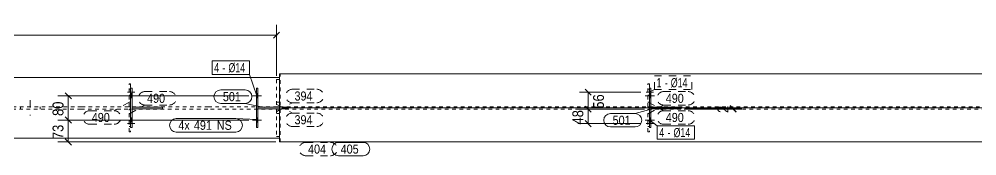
# Model space of a CAD drawing. Header units: millimetres. Extents: x 2 to 1174, y 1 to 825.
# Drawn here: x 625.7 to 889.7, y 582.2 to 619.8 of the extents above; entities that cross this region are included whole.
import ezdxf

# ---------------------------------------------------------------- set-up
doc = ezdxf.new("R2010")
doc.units = ezdxf.units.MM
for name, pattern in [('XKITLINE00', [0]), ('XKITLINE01', [4, 1, -1, 1, -1]), ('XKITLINE02', [4, 2, -2])]:
    doc.linetypes.add(name, pattern=pattern)
for name, color, linetype, lineweight in [('Bolt', 3, 'Continuous', 0), ('BoltMark', 7, 'Continuous', 0), ('Dimensions', 7, 'Continuous', 0), ('Part', 2, 'Continuous', 0), ('PartMark', 7, 'Continuous', 0)]:
    doc.layers.add(name, color=color, linetype=linetype, lineweight=lineweight)
doc.styles.add('ARIAL', font='ARIAL.TTF')
doc.styles.add('ARIAL_NARROW', font='ARIALN.TTF')

# ---------------------------------------------------------------- blocks, each defined once
blk = doc.blocks.new('*A108')
at = {"layer": 'Bolt', "color": 3, "linetype": 'XKITLINE02', "lineweight": 0}
for p, q in [((384.83, 597.48), (384.83, 593.31)), ((405.66, 597.48), (405.66, 593.31)), ((607.89, 597.48), (607.89, 593.31)), ((628.73, 597.48), (628.73, 593.31)), ((382.12, 595.73), (382.12, 595.06)), ((387.54, 595.73), (387.54, 595.06)), ((402.95, 595.73), (402.95, 595.06)), ((408.37, 595.73), (408.37, 595.06)), ((605.19, 595.73), (605.19, 595.06)), ((610.6, 595.73), (610.6, 595.06)), ((626.02, 595.73), (626.02, 595.06)), ((631.44, 595.73), (631.44, 595.06))]:
    blk.add_line(p, q, dxfattribs=at)
blk = doc.blocks.new('*A109')
at = {"layer": 'Part', "color": 2, "linetype": 'XKITLINE00', "lineweight": 0}
for p, q in [((642.73, 603.73), (593.89, 603.73)), ((677.66, 603.73), (642.83, 603.73)), ((697.47, 603.73), (677.76, 603.73)), ((697.47, 603.73), (697.47, 595.6)), ((697.47, 587.06), (697.47, 595.18)), ((642.73, 587.06), (593.89, 587.06)), ((677.66, 587.06), (642.83, 587.06)), ((697.47, 587.06), (677.76, 587.06))]:
    blk.add_line(p, q, dxfattribs=at)
at = {"layer": 'Part', "color": 7, "linetype": 'XKITLINE01', "lineweight": 0}
for p, q in [((593.89, 595.73), (642.73, 595.73)), ((642.73, 595.06), (593.89, 595.06)), ((642.83, 595.73), (677.66, 595.73)), ((677.66, 595.06), (642.83, 595.06)), ((677.76, 595.73), (697.47, 595.73)), ((697.47, 595.06), (677.76, 595.06)), ((697.47, 595.6), (697.47, 595.18))]:
    blk.add_line(p, q, dxfattribs=at)
blk = doc.blocks.new('*A110')
at = {"layer": 'Part', "color": 2, "linetype": 'XKITLINE00', "lineweight": 0}
for p, q in [((799.41, 589.98), (799.41, 600.81)), ((799.41, 600.81), (799.83, 600.81)), ((799.83, 600.81), (799.83, 589.98)), ((799.83, 589.98), (799.41, 589.98))]:
    blk.add_line(p, q, dxfattribs=at)
blk = doc.blocks.new('*A140')
at = {"layer": 'Part', "color": 7, "linetype": 'XKITLINE01', "lineweight": 0}
for p, q in [((655.99, 588.81), (655.99, 595.06)), ((655.99, 595.06), (656.41, 595.06)), ((656.41, 595.06), (656.41, 588.81)), ((655.99, 593.81), (656.41, 593.81)), ((656.41, 588.81), (655.99, 588.81))]:
    blk.add_line(p, q, dxfattribs=at)
blk = doc.blocks.new('*A141')
at = {"layer": 'Part', "color": 7, "linetype": 'XKITLINE01', "lineweight": 0}
for p, q in [((655.99, 595.73), (655.99, 601.98)), ((655.99, 601.98), (656.41, 601.98)), ((656.41, 601.98), (656.41, 595.73)), ((655.99, 596.98), (656.41, 596.98)), ((656.41, 595.73), (655.99, 595.73))]:
    blk.add_line(p, q, dxfattribs=at)
blk = doc.blocks.new('*A142')
at = {"layer": 'Part', "color": 2, "linetype": 'XKITLINE00', "lineweight": 0}
for p, q in [((656.83, 595.6), (665.16, 595.6)), ((665.16, 595.18), (656.83, 595.18)), ((665.16, 595.18), (665.16, 595.6))]:
    blk.add_line(p, q, dxfattribs=at)
at = {"layer": 'Part', "color": 7, "linetype": 'XKITLINE01', "lineweight": 0}
blk.add_line((656.83, 595.18), (656.83, 595.6), dxfattribs=at)
blk.add_line((656.83, 595.18), (656.83, 595.6), dxfattribs=at)
blk = doc.blocks.new('*A143')
at = {"layer": 'Part', "color": 2, "linetype": 'XKITLINE00', "lineweight": 0}
for p, q in [((656.41, 589.98), (656.41, 600.81)), ((656.41, 600.81), (656.83, 600.81)), ((656.83, 600.81), (656.83, 589.98)), ((656.83, 589.98), (656.41, 589.98))]:
    blk.add_line(p, q, dxfattribs=at)
blk = doc.blocks.new('*A150')
at = {"layer": 'Part', "color": 7, "linetype": 'XKITLINE01', "lineweight": 0}
for p, q in [((697.47, 595.73), (697.47, 595.73)), ((697.47, 595.73), (1030.05, 595.73)), ((697.47, 595.06), (697.47, 595.73)), ((697.47, 595.06), (697.47, 595.73)), ((1030.05, 595.06), (697.47, 595.06)), ((1020.63, 595.06), (1020.63, 595.73)), ((1030.05, 595.73), (1030.05, 595.06))]:
    blk.add_line(p, q, dxfattribs=at)
blk = doc.blocks.new('*A151')
at = {"layer": 'Part', "color": 7, "linetype": 'XKITLINE01', "lineweight": 0}
for p, q in [((696.64, 595.06), (696.64, 587.56)), ((697.47, 595.06), (696.64, 595.06)), ((697.47, 587.56), (697.47, 595.06)), ((697.47, 593.81), (696.64, 593.81)), ((696.64, 587.56), (697.47, 587.56))]:
    blk.add_line(p, q, dxfattribs=at)
blk = doc.blocks.new('*A152')
at = {"layer": 'Part', "color": 7, "linetype": 'XKITLINE01', "lineweight": 0}
for p, q in [((696.64, 603.23), (696.64, 595.73)), ((697.47, 603.23), (696.64, 603.23)), ((697.47, 595.73), (697.47, 603.23)), ((697.47, 596.98), (696.64, 596.98)), ((696.64, 595.73), (697.47, 595.73))]:
    blk.add_line(p, q, dxfattribs=at)
blk = doc.blocks.new('*A153')
at = {"layer": 'Part', "color": 7, "linetype": 'XKITLINE01', "lineweight": 0}
for p, q in [((1020.63, 604.77), (697.47, 604.77)), ((697.47, 604.77), (697.47, 586.02)), ((697.62, 586.02), (697.62, 604.77)), ((1020.48, 586.02), (1020.48, 604.77)), ((1020.63, 604.77), (1020.63, 586.02)), ((697.47, 586.02), (1020.63, 586.02))]:
    blk.add_line(p, q, dxfattribs=at)
blk = doc.blocks.new('*A154')
at = {"layer": 'Part', "color": 2, "linetype": 'XKITLINE00', "lineweight": 0}
for p, q in [((1030.05, 604.77), (697.47, 604.77)), ((697.47, 604.77), (697.47, 595.6)), ((1030.05, 604.77), (1030.05, 595.81)), ((697.47, 586.02), (697.47, 595.18)), ((1030.05, 586.02), (1030.05, 594.98)), ((1030.05, 586.02), (697.47, 586.02))]:
    blk.add_line(p, q, dxfattribs=at)
at = {"layer": 'Part', "color": 7, "linetype": 'XKITLINE01', "lineweight": 0}
for p, q in [((697.47, 595.6), (697.47, 595.18)), ((1030.05, 595.81), (1030.05, 594.98))]:
    blk.add_line(p, q, dxfattribs=at)
blk = doc.blocks.new('*A186')
at = {"layer": 'Bolt'}
for points in [[(691.08, 599.31), (691.49, 599.31), (691.49, 598.14), (691.08, 598.14)], [(691.08, 599.31), (691.49, 599.31), (691.49, 598.14), (691.08, 598.14)], [(691.08, 592.64), (691.49, 592.64), (691.49, 591.48), (691.08, 591.48)], [(691.08, 592.64), (691.49, 592.64), (691.49, 591.48), (691.08, 591.48)]]:
    blk.add_hatch(color=3, dxfattribs=at).paths.add_polyline_path(points, flags=17)
at = {"layer": 'Bolt', "color": 3, "linetype": 'XKITLINE00', "lineweight": 0}
for p, q in [((692.46, 598.73), (689.96, 598.73)), ((692.46, 598.73), (689.96, 598.73)), ((691.49, 599.31), (691.08, 599.31)), ((691.49, 599.31), (691.08, 599.31)), ((691.49, 598.14), (691.08, 598.14)), ((691.49, 598.14), (691.08, 598.14)), ((692.46, 592.06), (689.96, 592.06)), ((692.46, 592.06), (689.96, 592.06)), ((691.49, 592.64), (691.08, 592.64)), ((691.49, 592.64), (691.08, 592.64)), ((691.49, 591.48), (691.08, 591.48)), ((691.49, 591.48), (691.08, 591.48))]:
    blk.add_line(p, q, dxfattribs=at)
blk = doc.blocks.new('*A187')
at = {"layer": 'Bolt', "color": 3, "linetype": 'XKITLINE02', "lineweight": 0}
for p, q in [((799.41, 591.88), (798.99, 591.88)), ((800.54, 591.06), (798.04, 591.06)), ((799.41, 590.24), (798.99, 590.24))]:
    blk.add_line(p, q, dxfattribs=at)
blk = doc.blocks.new('*A188')
at = {"layer": 'Bolt', "color": 3, "linetype": 'XKITLINE02', "lineweight": 0}
for p, q in [((800.54, 599.73), (798.04, 599.73)), ((799.41, 600.54), (798.99, 600.54)), ((799.41, 598.91), (798.99, 598.91))]:
    blk.add_line(p, q, dxfattribs=at)
blk = doc.blocks.new('*A189')
at = {"layer": 'Bolt'}
for points in [[(799.41, 599.31), (799.83, 599.31), (799.83, 598.14), (799.41, 598.14)], [(799.41, 599.31), (799.83, 599.31), (799.83, 598.14), (799.41, 598.14)], [(799.41, 592.64), (799.83, 592.64), (799.83, 591.48), (799.41, 591.48)], [(799.41, 592.64), (799.83, 592.64), (799.83, 591.48), (799.41, 591.48)]]:
    blk.add_hatch(color=3, dxfattribs=at).paths.add_polyline_path(points, flags=17)
at = {"layer": 'Bolt', "color": 3, "linetype": 'XKITLINE00', "lineweight": 0}
for p, q in [((800.79, 598.73), (798.29, 598.73)), ((800.79, 598.73), (798.29, 598.73)), ((799.83, 599.31), (799.41, 599.31)), ((799.83, 599.31), (799.41, 599.31)), ((799.83, 598.14), (799.41, 598.14)), ((799.83, 598.14), (799.41, 598.14)), ((800.79, 592.06), (798.29, 592.06)), ((800.79, 592.06), (798.29, 592.06)), ((799.83, 592.64), (799.41, 592.64)), ((799.83, 592.64), (799.41, 592.64)), ((799.83, 591.48), (799.41, 591.48)), ((799.83, 591.48), (799.41, 591.48))]:
    blk.add_line(p, q, dxfattribs=at)
blk = doc.blocks.new('*A194')
at = {"layer": 'Bolt', "color": 3, "linetype": 'XKITLINE02', "lineweight": 0}
for p, q in [((656.41, 591.88), (655.99, 591.88)), ((657.54, 591.06), (655.04, 591.06)), ((656.41, 590.24), (655.99, 590.24))]:
    blk.add_line(p, q, dxfattribs=at)
blk = doc.blocks.new('*A195')
at = {"layer": 'Bolt', "color": 3, "linetype": 'XKITLINE02', "lineweight": 0}
for p, q in [((657.54, 599.73), (655.04, 599.73)), ((656.41, 600.54), (655.99, 600.54)), ((656.41, 598.91), (655.99, 598.91))]:
    blk.add_line(p, q, dxfattribs=at)
blk = doc.blocks.new('*A196')
at = {"layer": 'Bolt'}
for points in [[(656.41, 599.31), (656.83, 599.31), (656.83, 598.14), (656.41, 598.14)], [(656.41, 599.31), (656.83, 599.31), (656.83, 598.14), (656.41, 598.14)], [(656.41, 592.64), (656.83, 592.64), (656.83, 591.48), (656.41, 591.48)], [(656.41, 592.64), (656.83, 592.64), (656.83, 591.48), (656.41, 591.48)]]:
    blk.add_hatch(color=3, dxfattribs=at).paths.add_polyline_path(points, flags=17)
at = {"layer": 'Bolt', "color": 3, "linetype": 'XKITLINE00', "lineweight": 0}
for p, q in [((657.79, 598.73), (655.29, 598.73)), ((657.79, 598.73), (655.29, 598.73)), ((656.83, 599.31), (656.41, 599.31)), ((656.83, 599.31), (656.41, 599.31)), ((656.83, 598.14), (656.41, 598.14)), ((656.83, 598.14), (656.41, 598.14)), ((657.79, 592.06), (655.29, 592.06)), ((657.79, 592.06), (655.29, 592.06)), ((656.83, 592.64), (656.41, 592.64)), ((656.83, 592.64), (656.41, 592.64)), ((656.83, 591.48), (656.41, 591.48)), ((656.83, 591.48), (656.41, 591.48))]:
    blk.add_line(p, q, dxfattribs=at)
blk = doc.blocks.new('*A200')
at = {"layer": 'Part', "color": 2, "linetype": 'XKITLINE00', "lineweight": 0}
for p, q in [((691.49, 595.6), (699.83, 595.6)), ((699.83, 595.18), (691.49, 595.18)), ((699.83, 595.18), (699.83, 595.6))]:
    blk.add_line(p, q, dxfattribs=at)
at = {"layer": 'Part', "color": 7, "linetype": 'XKITLINE01', "lineweight": 0}
blk.add_line((691.49, 595.18), (691.49, 595.6), dxfattribs=at)
blk.add_line((691.49, 595.18), (691.49, 595.6), dxfattribs=at)
blk = doc.blocks.new('*A201')
at = {"layer": 'Part', "color": 2, "linetype": 'XKITLINE00', "lineweight": 0}
for p, q in [((691.08, 589.98), (691.08, 600.81)), ((691.08, 600.81), (691.49, 600.81)), ((691.49, 600.81), (691.49, 589.98)), ((691.49, 589.98), (691.08, 589.98))]:
    blk.add_line(p, q, dxfattribs=at)
blk = doc.blocks.new('*A202')
at = {"layer": 'Part', "color": 7, "linetype": 'XKITLINE01', "lineweight": 0}
for p, q in [((798.99, 588.81), (798.99, 595.06)), ((798.99, 595.06), (799.41, 595.06)), ((799.41, 595.06), (799.41, 588.81)), ((798.99, 593.81), (799.41, 593.81)), ((799.41, 588.81), (798.99, 588.81))]:
    blk.add_line(p, q, dxfattribs=at)
blk = doc.blocks.new('*A203')
at = {"layer": 'Part', "color": 7, "linetype": 'XKITLINE01', "lineweight": 0}
for p, q in [((798.99, 595.73), (798.99, 601.98)), ((798.99, 601.98), (799.41, 601.98)), ((799.41, 601.98), (799.41, 595.73)), ((798.99, 596.98), (799.41, 596.98)), ((799.41, 595.73), (798.99, 595.73))]:
    blk.add_line(p, q, dxfattribs=at)
blk = doc.blocks.new('*A204')
at = {"layer": 'Part', "color": 2, "linetype": 'XKITLINE00', "lineweight": 0}
for p, q in [((799.83, 595.6), (808.16, 595.6)), ((808.16, 595.18), (799.83, 595.18)), ((808.16, 595.18), (808.16, 595.6))]:
    blk.add_line(p, q, dxfattribs=at)
at = {"layer": 'Part', "color": 7, "linetype": 'XKITLINE01', "lineweight": 0}
blk.add_line((799.83, 595.18), (799.83, 595.6), dxfattribs=at)
blk.add_line((799.83, 595.18), (799.83, 595.6), dxfattribs=at)
blk = doc.blocks.new('*A411')
at = {"layer": 'Dimensions', "color": 7, "linetype": 'XKITLINE00', "lineweight": 0}
for p, q in [((322.73, 604.23), (322.73, 618.24)), ((696.64, 604.23), (696.64, 618.24)), ((323.58, 616.24), (321.88, 614.54)), ((322.73, 615.39), (696.64, 615.39)), ((697.49, 616.24), (695.79, 614.54))]:
    blk.add_line(p, q, dxfattribs=at)
at = {"layer": 'Dimensions', "color": 3}
for p in [(322.73, 615.39), (696.64, 615.39)]:
    blk.add_point(p, dxfattribs=at)
at = {"layer": 'Dimensions', "color": 3, "style": 'ARIAL', "width": 0.85}
blk.add_text('10101', height=3, dxfattribs=at).set_placement((504.12, 616.74))
blk = doc.blocks.new('*A433')
at = {"layer": 'Dimensions', "color": 7, "linetype": 'XKITLINE00', "lineweight": 0}
for p, q in [((698.47, 595.39), (1049.39, 595.39)), ((1031.05, 595.06), (1049.39, 595.06)), ((1045.69, 596.24), (1047.38, 594.54)), ((1045.69, 595.91), (1047.38, 594.21)), ((1046.54, 595.06), (1046.54, 595.39))]:
    blk.add_line(p, q, dxfattribs=at)
at = {"layer": 'Dimensions', "color": 3}
for p in [(1046.54, 595.39), (1046.54, 595.06)]:
    blk.add_point(p, dxfattribs=at)
at = {"layer": 'Dimensions', "color": 3, "style": 'ARIAL', "width": 0.85}
blk.add_text('4', height=3, rotation=90.0002, dxfattribs=at).set_placement((1050.89, 594.11))
blk = doc.blocks.new('*A434')
at = {"layer": 'Dimensions', "color": 7, "linetype": 'XKITLINE00', "lineweight": 0}
for p, q in [((809.16, 595.18), (824.94, 595.18)), ((809.16, 595.06), (824.94, 595.06)), ((821.69, 596.03), (823.38, 594.34)), ((821.69, 595.91), (823.38, 594.21)), ((822.54, 595.06), (822.54, 595.18))]:
    blk.add_line(p, q, dxfattribs=at)
at = {"layer": 'Dimensions', "color": 3}
for p in [(822.54, 595.18), (822.54, 595.06)]:
    blk.add_point(p, dxfattribs=at)
at = {"layer": 'Dimensions', "color": 3, "style": 'ARIAL', "width": 0.85}
blk.add_text('2', height=3, rotation=90.0002, dxfattribs=at).set_placement((821.19, 594.01))
blk = doc.blocks.new('*A438')
at = {"layer": 'BoltMark', "color": 7, "linetype": 'XKITLINE00', "lineweight": 0}
for p, q in [((799.54, 592.06), (801.54, 590.45)), ((801.54, 590.45), (811.84, 590.45)), ((801.54, 586.75), (801.54, 590.45)), ((811.84, 586.75), (811.84, 590.45)), ((801.54, 586.75), (811.84, 586.75))]:
    blk.add_line(p, q, dxfattribs=at)
at = {"layer": 'BoltMark', "color": 3, "style": 'ARIAL_NARROW', "width": 0.85}
for s, p in [('4', (802.14, 587.35)), ('Ø14', (806.07, 587.35)), ('-', (804.41, 587.35))]:
    blk.add_text(s, height=2.5, dxfattribs=at).set_placement(p)
blk = doc.blocks.new('*A439')
at = {"layer": 'BoltMark', "color": 7, "linetype": 'XKITLINE02', "lineweight": 0}
for p, q in [((800.79, 604.17), (811.08, 604.17)), ((800.79, 600.47), (800.79, 604.17)), ((811.08, 600.47), (811.08, 604.17)), ((799.29, 599.73), (800.79, 600.47)), ((800.79, 600.47), (811.08, 600.47))]:
    blk.add_line(p, q, dxfattribs=at)
at = {"layer": 'BoltMark', "color": 3, "style": 'ARIAL_NARROW', "width": 0.85}
for s, p in [('1', (801.39, 601.07)), ('-', (803.66, 601.07)), ('Ø14', (805.31, 601.07))]:
    blk.add_text(s, height=2.5, dxfattribs=at).set_placement(p)
blk = doc.blocks.new('*A440')
at = {"layer": 'BoltMark', "color": 7, "linetype": 'XKITLINE00', "lineweight": 0}
for p, q in [((678.84, 608.3), (689.14, 608.3)), ((678.84, 604.6), (678.84, 608.3)), ((689.14, 604.6), (689.14, 608.3)), ((678.84, 604.6), (689.14, 604.6)), ((691.21, 598.73), (689.14, 604.6))]:
    blk.add_line(p, q, dxfattribs=at)
at = {"layer": 'BoltMark', "color": 3, "style": 'ARIAL_NARROW', "width": 0.85}
for s, p in [('4', (679.44, 605.2)), ('Ø14', (683.37, 605.2)), ('-', (681.71, 605.2))]:
    blk.add_text(s, height=2.5, dxfattribs=at).set_placement(p)
blk = doc.blocks.new('*A443')
at = {"layer": 'PartMark', "color": 7, "linetype": 'XKITLINE00', "lineweight": 0}
for p, q in [((713.72, 585.92), (720.49, 585.92)), ((713.72, 582.22), (720.49, 582.22))]:
    blk.add_line(p, q, dxfattribs=at)
for centre, start, end in [((713.72, 584.07), 90, 270), ((720.49, 584.07), 270, 90)]:
    blk.add_arc(centre, 1.85, start, end, dxfattribs=at)
at = {"layer": 'PartMark', "color": 3, "style": 'ARIAL', "width": 0.85}
blk.add_text('405', height=2.5, dxfattribs=at).set_placement((714.32, 582.82))
blk = doc.blocks.new('*A444')
at = {"layer": 'PartMark', "color": 7, "linetype": 'XKITLINE02', "lineweight": 0}
for p, q in [((704.72, 585.92), (711.49, 585.92)), ((704.72, 582.22), (711.49, 582.22))]:
    blk.add_line(p, q, dxfattribs=at)
for centre, start, end in [((704.72, 584.07), 90, 270), ((711.49, 584.07), 270, 90)]:
    blk.add_arc(centre, 1.85, start, end, dxfattribs=at)
at = {"layer": 'PartMark', "color": 3, "style": 'ARIAL', "width": 0.85}
blk.add_text('404', height=2.5, dxfattribs=at).set_placement((705.32, 582.82))
blk = doc.blocks.new('*A445')
at = {"layer": 'PartMark', "color": 7, "linetype": 'XKITLINE02', "lineweight": 0}
for p, q in [((696.74, 596.37), (700.99, 593.98)), ((700.99, 593.98), (707.75, 593.98)), ((700.99, 590.28), (707.75, 590.28))]:
    blk.add_line(p, q, dxfattribs=at)
for centre, start, end in [((700.99, 592.13), 90, 270), ((707.75, 592.13), 270, 90)]:
    blk.add_arc(centre, 1.85, start, end, dxfattribs=at)
at = {"layer": 'PartMark', "color": 3, "style": 'ARIAL', "width": 0.85}
blk.add_text('394', height=2.5, dxfattribs=at).set_placement((701.59, 590.88))
blk = doc.blocks.new('*A446')
at = {"layer": 'PartMark', "color": 7, "linetype": 'XKITLINE02', "lineweight": 0}
for p, q in [((700.99, 600.51), (707.75, 600.51)), ((696.74, 594.41), (700.99, 596.81)), ((700.99, 596.81), (707.75, 596.81))]:
    blk.add_line(p, q, dxfattribs=at)
for centre, start, end in [((700.99, 598.66), 90, 270), ((707.75, 598.66), 270, 90)]:
    blk.add_arc(centre, 1.85, start, end, dxfattribs=at)
at = {"layer": 'PartMark', "color": 3, "style": 'ARIAL', "width": 0.85}
blk.add_text('394', height=2.5, dxfattribs=at).set_placement((701.59, 597.41))
blk = doc.blocks.new('*A453')
at = {"layer": 'PartMark', "color": 7, "linetype": 'XKITLINE02', "lineweight": 0}
for p, q in [((656.1, 597), (651.86, 594.61)), ((645.1, 594.61), (651.86, 594.61)), ((645.1, 590.91), (651.86, 590.91))]:
    blk.add_line(p, q, dxfattribs=at)
for centre, start, end in [((645.1, 592.76), 90, 270), ((651.86, 592.76), 270, 90)]:
    blk.add_arc(centre, 1.85, start, end, dxfattribs=at)
at = {"layer": 'PartMark', "color": 3, "style": 'ARIAL', "width": 0.85}
blk.add_text('490', height=2.5, dxfattribs=at).set_placement((645.7, 591.51))
blk = doc.blocks.new('*A454')
at = {"layer": 'PartMark', "color": 7, "linetype": 'XKITLINE02', "lineweight": 0}
for p, q in [((660.34, 599.88), (667.11, 599.88)), ((656.1, 593.78), (660.34, 596.18)), ((660.34, 596.18), (667.11, 596.18))]:
    blk.add_line(p, q, dxfattribs=at)
for centre, start, end in [((660.34, 598.03), 90, 270), ((667.11, 598.03), 270, 90)]:
    blk.add_arc(centre, 1.85, start, end, dxfattribs=at)
at = {"layer": 'PartMark', "color": 3, "style": 'ARIAL', "width": 0.85}
blk.add_text('490', height=2.5, dxfattribs=at).set_placement((660.94, 596.78))
blk = doc.blocks.new('*A459')
at = {"layer": 'PartMark', "color": 7, "linetype": 'XKITLINE00', "lineweight": 0}
for p, q in [((801.52, 595.49), (795.46, 593.84)), ((788.69, 593.84), (795.46, 593.84)), ((788.69, 590.14), (795.46, 590.14))]:
    blk.add_line(p, q, dxfattribs=at)
for centre, start, end in [((788.69, 591.99), 90, 270), ((795.46, 591.99), 270, 90)]:
    blk.add_arc(centre, 1.85, start, end, dxfattribs=at)
at = {"layer": 'PartMark', "color": 3, "style": 'ARIAL', "width": 0.85}
blk.add_text('501', height=2.5, dxfattribs=at).set_placement((789.29, 590.74))
blk = doc.blocks.new('*A460')
at = {"layer": 'PartMark', "color": 7, "linetype": 'XKITLINE02', "lineweight": 0}
for p, q in [((799.1, 597), (803.34, 594.61)), ((803.34, 594.61), (810.11, 594.61)), ((803.34, 590.91), (810.11, 590.91))]:
    blk.add_line(p, q, dxfattribs=at)
for centre, start, end in [((803.34, 592.76), 90, 270), ((810.11, 592.76), 270, 90)]:
    blk.add_arc(centre, 1.85, start, end, dxfattribs=at)
at = {"layer": 'PartMark', "color": 3, "style": 'ARIAL', "width": 0.85}
blk.add_text('490', height=2.5, dxfattribs=at).set_placement((803.94, 591.51))
blk = doc.blocks.new('*A461')
at = {"layer": 'PartMark', "color": 7, "linetype": 'XKITLINE02', "lineweight": 0}
for p, q in [((803.34, 599.88), (810.11, 599.88)), ((799.1, 593.78), (803.34, 596.18)), ((803.34, 596.18), (810.11, 596.18))]:
    blk.add_line(p, q, dxfattribs=at)
for centre, start, end in [((803.34, 598.03), 90, 270), ((810.11, 598.03), 270, 90)]:
    blk.add_arc(centre, 1.85, start, end, dxfattribs=at)
at = {"layer": 'PartMark', "color": 3, "style": 'ARIAL', "width": 0.85}
blk.add_text('490', height=2.5, dxfattribs=at).set_placement((803.94, 596.78))
blk = doc.blocks.new('*A462')
at = {"layer": 'PartMark', "color": 7, "linetype": 'XKITLINE00', "lineweight": 0}
for p, q in [((681.23, 600.34), (687.99, 600.34)), ((681.23, 596.64), (687.99, 596.64)), ((693.19, 595.49), (687.99, 596.64))]:
    blk.add_line(p, q, dxfattribs=at)
for centre, start, end in [((681.23, 598.49), 90, 270), ((687.99, 598.49), 270, 90)]:
    blk.add_arc(centre, 1.85, start, end, dxfattribs=at)
at = {"layer": 'PartMark', "color": 3, "style": 'ARIAL', "width": 0.85}
blk.add_text('501', height=2.5, dxfattribs=at).set_placement((681.83, 597.24))
blk = doc.blocks.new('*A463')
at = {"layer": 'PartMark', "color": 7, "linetype": 'XKITLINE00', "lineweight": 0}
for p, q in [((668.97, 592.46), (685.39, 592.46)), ((691.19, 592.17), (685.39, 592.46)), ((668.97, 588.76), (685.39, 588.76))]:
    blk.add_line(p, q, dxfattribs=at)
for centre, start, end in [((668.97, 590.61), 90, 270), ((685.39, 590.61), 270, 90)]:
    blk.add_arc(centre, 1.85, start, end, dxfattribs=at)
at = {"layer": 'PartMark', "color": 3, "style": 'ARIAL', "width": 0.85}
for s, p in [('4x', (669.57, 589.36)), ('491', (673.85, 589.36)), ('NS', (680.16, 589.36))]:
    blk.add_text(s, height=2.5, dxfattribs=at).set_placement(p)
blk = doc.blocks.new('*A464')
at = {"layer": 'Dimensions', "color": 7, "linetype": 'XKITLINE00', "lineweight": 0}
for p, q in [((688.96, 592.06), (636.38, 592.06)), ((638.39, 592.91), (640.08, 591.21)), ((639.23, 586.02), (639.23, 592.06)), ((638.39, 586.87), (640.08, 585.17)), ((696.47, 586.02), (636.38, 586.02))]:
    blk.add_line(p, q, dxfattribs=at)
at = {"layer": 'Dimensions', "color": 3}
for p in [(639.23, 592.06), (639.23, 586.02)]:
    blk.add_point(p, dxfattribs=at)
at = {"layer": 'Dimensions', "color": 3, "style": 'ARIAL', "width": 0.85}
blk.add_text('73', height=3, rotation=90.0002, dxfattribs=at).set_placement((637.88, 586.81))
blk = doc.blocks.new('*A465')
at = {"layer": 'Dimensions', "color": 7, "linetype": 'XKITLINE00', "lineweight": 0}
for p, q in [((638.39, 599.57), (640.08, 597.88)), ((688.96, 598.73), (636.38, 598.73)), ((639.23, 592.06), (639.23, 598.73)), ((688.96, 592.06), (636.38, 592.06)), ((638.39, 592.91), (640.08, 591.21))]:
    blk.add_line(p, q, dxfattribs=at)
at = {"layer": 'Dimensions', "color": 3}
for p in [(639.23, 598.73), (639.23, 592.06)]:
    blk.add_point(p, dxfattribs=at)
at = {"layer": 'Dimensions', "color": 3, "style": 'ARIAL', "width": 0.85}
blk.add_text('80', height=3, rotation=90.0002, dxfattribs=at).set_placement((637.88, 593.17))
blk = doc.blocks.new('*A466')
at = {"layer": 'Dimensions', "color": 7, "linetype": 'XKITLINE00', "lineweight": 0}
for p, q in [((797.04, 595.06), (779.69, 595.06)), ((781.69, 595.91), (783.38, 594.21)), ((782.54, 591.06), (782.54, 595.06)), ((781.69, 591.91), (783.38, 590.21)), ((797.04, 591.06), (779.69, 591.06))]:
    blk.add_line(p, q, dxfattribs=at)
at = {"layer": 'Dimensions', "color": 3}
for p in [(782.54, 595.06), (782.54, 591.06)]:
    blk.add_point(p, dxfattribs=at)
at = {"layer": 'Dimensions', "color": 3, "style": 'ARIAL', "width": 0.85}
blk.add_text('48', height=3, rotation=90.0002, dxfattribs=at).set_placement((781.19, 590.83))
blk = doc.blocks.new('*A467')
at = {"layer": 'Dimensions', "color": 7, "linetype": 'XKITLINE00', "lineweight": 0}
for p, q in [((797.04, 599.73), (780.14, 599.73)), ((781.69, 600.57), (783.38, 598.88)), ((782.54, 595.06), (782.54, 599.73)), ((797.04, 595.06), (780.14, 595.06)), ((781.69, 595.91), (783.38, 594.21))]:
    blk.add_line(p, q, dxfattribs=at)
at = {"layer": 'Dimensions', "color": 3}
for p in [(782.54, 599.73), (782.54, 595.06)]:
    blk.add_point(p, dxfattribs=at)
at = {"layer": 'Dimensions', "color": 3, "style": 'ARIAL', "width": 0.85}
blk.add_text('56', height=3, rotation=90.0002, dxfattribs=at).set_placement((786.89, 595.17))

msp = doc.modelspace()

# ---------------------------------------------------------------- block references
at = {"lineweight": 0}
for name in ['*A411', '*A440', '*A153', '*A154', '*A141', '*A152', '*A203', '*A439', '*A465', '*A195', '*A454', '*A143', '*A462', '*A201', '*A446', '*A467', '*A188', '*A461', '*A110', '*A108', '*A453', '*A196', '*A186', '*A189', '*A460', '*A140', '*A142', '*A200', '*A151', '*A445', '*A150', '*A433', '*A466', '*A459', '*A202', '*A204', '*A434', '*A464', '*A194', '*A463', '*A187', '*A438', '*A444', '*A443']:
    msp.add_blockref(name, (0, 0), dxfattribs=at)
at = {"layer": 'Part', "lineweight": 0}
msp.add_blockref('*A109', (0, 0), dxfattribs=at)

doc.saveas('drawing.dxf')
